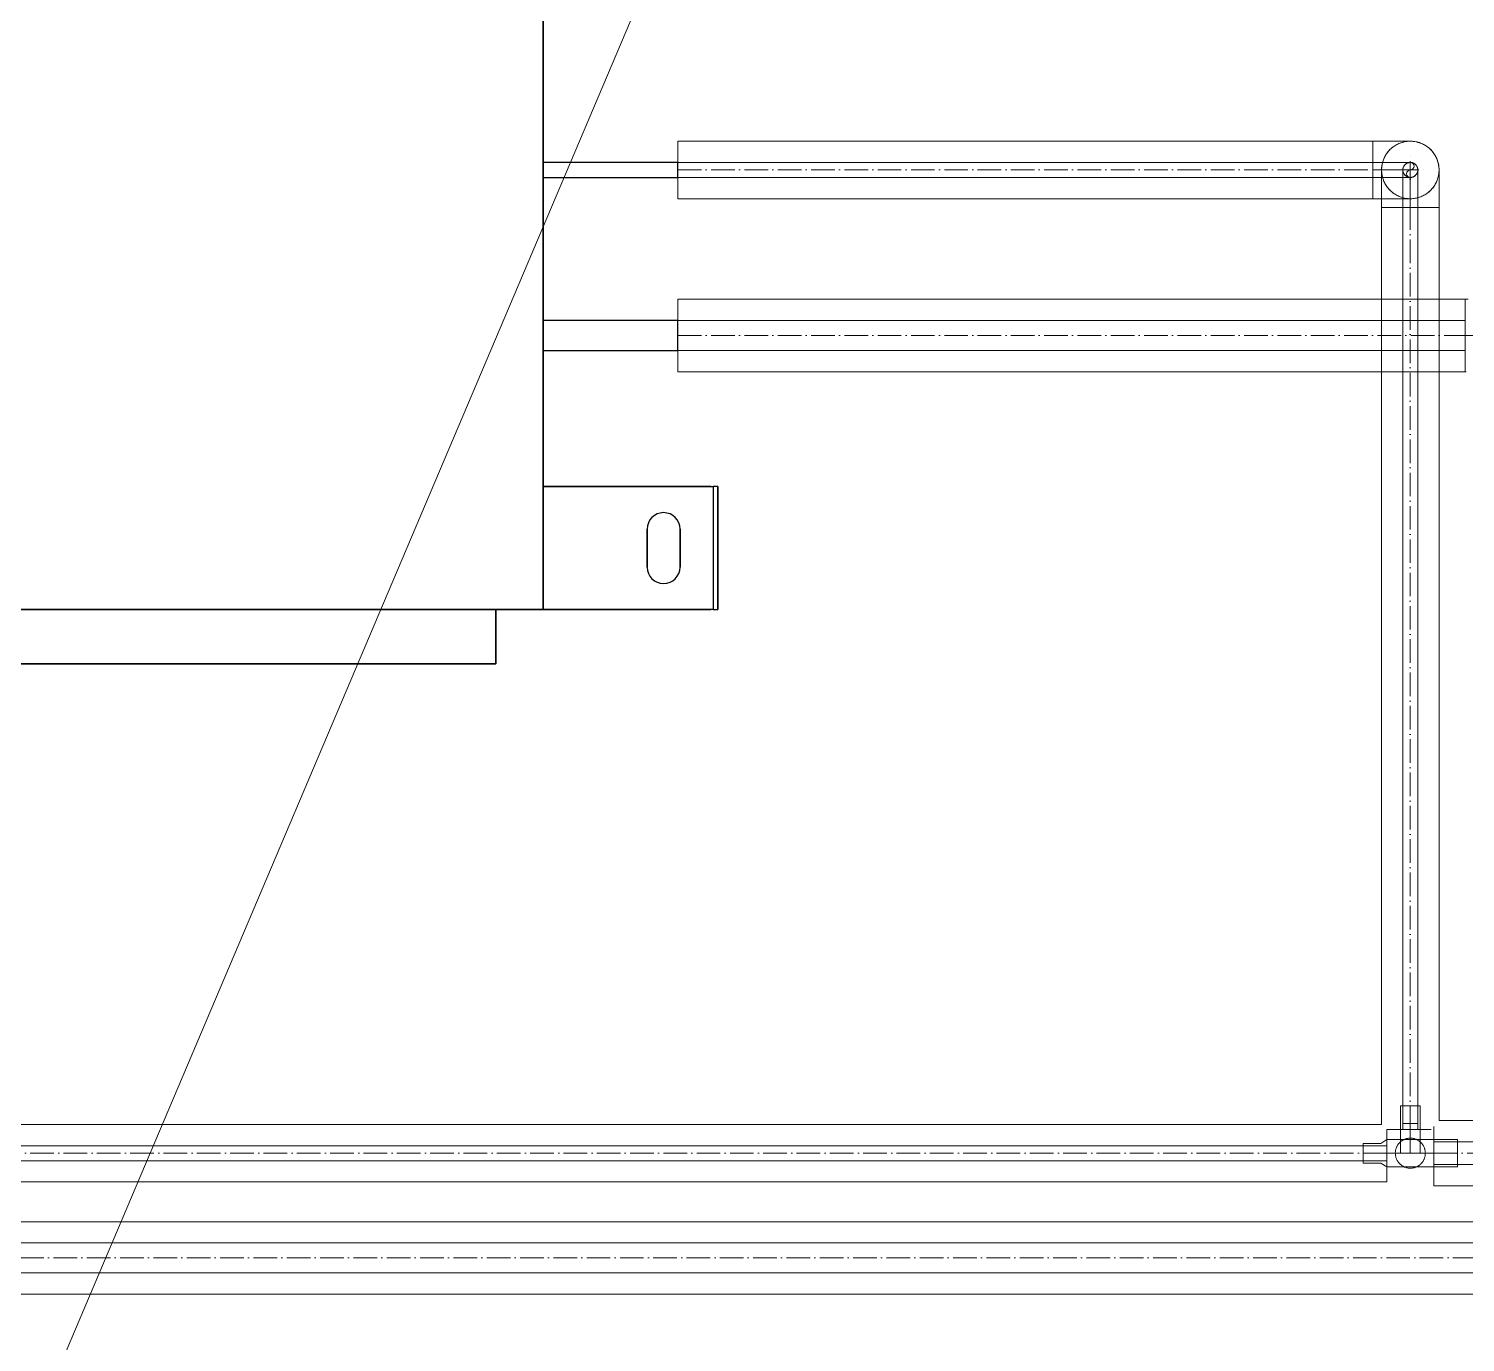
# Model space of a CAD drawing. Header units: millimetres. Extents: x -88595 to 880822, y -1054509 to -148035.
# Drawn here: x 166207 to 166815, y -245319 to -244763 of the extents above; entities that cross this region are included whole.
import ezdxf

# ---------------------------------------------------------------- set-up
doc = ezdxf.new("R2010")
doc.units = ezdxf.units.MM
doc.linetypes.add('$0$ADSK_Осевая', pattern=[14, 10, -2, 0, -2])
for name, color, linetype, lineweight in [('Аннотация', 7, 'Continuous', 20), ('Изоляция', 7, 'Continuous', 18), ('Оборудование', 7, 'Continuous', 18), ('Трубопровод', 7, 'Continuous', 18), ('Трубопроводы', 7, 'Continuous', 18)]:
    doc.layers.add(name, color=color, linetype=linetype, lineweight=lineweight)

# ---------------------------------------------------------------- blocks, each defined once
blk = doc.blocks.new('$0$ADSK_Канальный блок кондиционера1 - AD182MJERAB-3267445-В_Координация_1 этаж ОВ3')
at = {"layer": 'Оборудование', "color": 150, "lineweight": 30, "true_color": 0x0080ff}
for p, q in [((525, -697), (525, 0)), ((525, 0), (525, -697)), ((582, -507.825), (525, -507.825)), ((525, -507.825), (525, -514.175)), ((525, -507.825), (525, -514.175)), ((582, -514.175), (582, -507.825)), ((582, -514.175), (582, -507.825)), ((525, -514.175), (582, -514.175)), ((582, -574.65), (525, -574.65)), ((525, -574.65), (525, -587.35)), ((525, -574.65), (525, -587.35)), ((582, -587.35), (582, -574.65)), ((582, -587.35), (582, -574.65)), ((525, -587.35), (582, -587.35)), ((525, -645), (597, -645)), ((596, -645), (525, -645)), ((525, -645), (525, -697)), ((525, -697), (525, -645)), ((596, -645), (597, -645)), ((599, -645), (597, -645)), ((599, -645), (597, -645)), ((597, -645), (597, -697)), ((599, -697), (599, -645)), ((599, -645), (599, -697)), ((569, -663), (569, -679)), ((569, -679), (569, -663)), ((583, -679), (583, -663)), ((583, -663), (583, -679)), ((505, -697), (-555, -697)), ((-555, -697), (505, -697)), ((525, -697), (-525, -697)), ((-525, -697), (525, -697)), ((505, -720), (505, -697)), ((505, -697), (505, -720)), ((525, -697), (596, -697)), ((597, -697), (525, -697)), ((597, -697), (596, -697)), ((597, -697), (599, -697)), ((597, -697), (599, -697)), ((505, -720), (-555, -720)), ((-555, -720), (505, -720))]:
    blk.add_line(p, q, dxfattribs=at)
for centre, start, end in [((576, -663), 0, 180), ((576, -663), 0, 180), ((576, -679), 180, 0), ((576, -679), 180, 0)]:
    blk.add_arc(centre, 7, start, end, dxfattribs=at)
blk = doc.blocks.new('$0$ADSK_МедьПайка_Отвод-гнутая труба - Отвод _гнутая труба_-94627-В_Координация_1 этаж ОВ3')
at = {"layer": 'Трубопроводы', "color": 190, "true_color": 0x8000ff}
for p, q in [((-16488.73, 18357.41), (-16488.73, 18354.23)), ((-16488.73, 18354.23), (-16488.73, 18351.06))]:
    blk.add_line(p, q, dxfattribs=at)
at = {"layer": 'Трубопроводы', "color": 190, "true_color": 0x8000ff, "flags": 128}
for points in [[(-16488.73, 18357.41), (-16488.09, 18357.41), (-16487.46, 18357.41), (-16486.83, 18357.41), (-16486.2, 18357.41), (-16485.57, 18357.41), (-16484.95, 18357.41), (-16484.34, 18357.41), (-16483.73, 18357.41), (-16483.13, 18357.41), (-16482.54, 18357.41), (-16481.96, 18357.41), (-16481.39, 18357.41), (-16480.84, 18357.41), (-16480.29, 18357.41), (-16479.76, 18357.41), (-16479.25, 18357.41), (-16478.74, 18357.41), (-16478.26, 18357.41), (-16477.79, 18357.41), (-16477.34, 18357.41), (-16476.9, 18357.41), (-16476.49, 18357.41), (-16476.1, 18357.41), (-16475.72, 18357.41), (-16475.37, 18357.41), (-16475.03, 18357.41), (-16474.72, 18357.41), (-16474.44, 18357.41), (-16474.17, 18357.41), (-16473.93, 18357.41), (-16473.71, 18357.41), (-16473.52, 18357.41), (-16473.35, 18357.41), (-16473.2, 18357.41), (-16473.08, 18357.41), (-16472.99, 18357.41), (-16472.92, 18357.41), (-16472.87, 18357.41), (-16472.85, 18357.41)], [(-16476.03, 18354.23), (-16476.02, 18354.36), (-16476.02, 18354.49), (-16476, 18354.61), (-16475.99, 18354.74), (-16475.96, 18354.86), (-16475.93, 18354.99), (-16475.9, 18355.11), (-16475.86, 18355.23), (-16475.82, 18355.35), (-16475.77, 18355.47), (-16475.72, 18355.59), (-16475.67, 18355.7), (-16475.61, 18355.81), (-16475.54, 18355.92), (-16475.47, 18356.03), (-16475.4, 18356.13), (-16475.32, 18356.23), (-16475.24, 18356.33), (-16475.15, 18356.42), (-16475.06, 18356.51), (-16474.97, 18356.6), (-16474.87, 18356.68), (-16474.77, 18356.76), (-16474.67, 18356.83), (-16474.57, 18356.9), (-16474.46, 18356.97), (-16474.35, 18357.03), (-16474.23, 18357.09), (-16474.12, 18357.14), (-16474, 18357.19), (-16473.88, 18357.24), (-16473.76, 18357.27), (-16473.64, 18357.31), (-16473.51, 18357.34), (-16473.39, 18357.36), (-16473.26, 18357.38), (-16473.14, 18357.39), (-16473.01, 18357.4), (-16472.88, 18357.41), (-16472.85, 18357.41)], [(-16472.85, 18351.06), (-16472.98, 18351.06), (-16473.1, 18351.07), (-16473.23, 18351.08), (-16473.36, 18351.1), (-16473.48, 18351.12), (-16473.61, 18351.15), (-16473.73, 18351.18), (-16473.85, 18351.22), (-16473.97, 18351.26), (-16474.09, 18351.31), (-16474.2, 18351.36), (-16474.32, 18351.42), (-16474.43, 18351.48), (-16474.54, 18351.54), (-16474.64, 18351.61), (-16474.75, 18351.69), (-16474.85, 18351.76), (-16474.94, 18351.85), (-16475.04, 18351.93), (-16475.13, 18352.02), (-16475.21, 18352.11), (-16475.3, 18352.21), (-16475.38, 18352.31), (-16475.45, 18352.41), (-16475.52, 18352.52), (-16475.59, 18352.63), (-16475.65, 18352.74), (-16475.71, 18352.85), (-16475.76, 18352.96), (-16475.81, 18353.08), (-16475.85, 18353.2), (-16475.89, 18353.32), (-16475.93, 18353.44), (-16475.96, 18353.57), (-16475.98, 18353.69), (-16476, 18353.82), (-16476.01, 18353.94), (-16476.02, 18354.07), (-16476.03, 18354.2), (-16476.03, 18354.23)], [(-16472.85, 18357.41), (-16472.72, 18357.41), (-16472.6, 18357.4), (-16472.47, 18357.38), (-16472.34, 18357.37), (-16472.22, 18357.34), (-16472.1, 18357.32), (-16471.97, 18357.28), (-16471.85, 18357.25), (-16471.73, 18357.2), (-16471.61, 18357.16), (-16471.5, 18357.11), (-16471.38, 18357.05), (-16471.27, 18356.99), (-16471.16, 18356.92), (-16471.06, 18356.85), (-16470.95, 18356.78), (-16470.85, 18356.7), (-16470.76, 18356.62), (-16470.66, 18356.53), (-16470.57, 18356.44), (-16470.49, 18356.35), (-16470.4, 18356.26), (-16470.32, 18356.16), (-16470.25, 18356.05), (-16470.18, 18355.95), (-16470.11, 18355.84), (-16470.05, 18355.73), (-16469.99, 18355.62), (-16469.94, 18355.5), (-16469.89, 18355.38), (-16469.85, 18355.26), (-16469.81, 18355.14), (-16469.77, 18355.02), (-16469.75, 18354.9), (-16469.72, 18354.77), (-16469.7, 18354.65), (-16469.69, 18354.52), (-16469.68, 18354.39), (-16469.68, 18354.27), (-16469.68, 18354.23)], [(-16469.68, 18354.23), (-16469.68, 18354.11), (-16469.69, 18353.98), (-16469.7, 18353.85), (-16469.72, 18353.73), (-16469.74, 18353.6), (-16469.77, 18353.48), (-16469.8, 18353.36), (-16469.84, 18353.23), (-16469.88, 18353.11), (-16469.93, 18353), (-16469.98, 18352.88), (-16470.03, 18352.77), (-16470.1, 18352.66), (-16470.16, 18352.55), (-16470.23, 18352.44), (-16470.3, 18352.34), (-16470.38, 18352.24), (-16470.46, 18352.14), (-16470.55, 18352.05), (-16470.64, 18351.96), (-16470.73, 18351.87), (-16470.83, 18351.79), (-16470.93, 18351.71), (-16471.03, 18351.63), (-16471.14, 18351.56), (-16471.24, 18351.49), (-16471.35, 18351.43), (-16471.47, 18351.38), (-16471.58, 18351.32), (-16471.7, 18351.27), (-16471.82, 18351.23), (-16471.94, 18351.19), (-16472.06, 18351.16), (-16472.19, 18351.13), (-16472.31, 18351.1), (-16472.44, 18351.08), (-16472.56, 18351.07), (-16472.69, 18351.06), (-16472.82, 18351.06), (-16472.85, 18351.06)], [(-16472.85, 18351.06), (-16472.86, 18351.06), (-16472.9, 18351.06), (-16472.96, 18351.06), (-16473.05, 18351.06), (-16473.17, 18351.06), (-16473.31, 18351.06), (-16473.47, 18351.06), (-16473.66, 18351.06), (-16473.87, 18351.06), (-16474.1, 18351.06), (-16474.36, 18351.06), (-16474.64, 18351.06), (-16474.95, 18351.06), (-16475.28, 18351.06), (-16475.62, 18351.06), (-16475.99, 18351.06), (-16476.38, 18351.06), (-16476.79, 18351.06), (-16477.22, 18351.06), (-16477.67, 18351.06), (-16478.13, 18351.06), (-16478.61, 18351.06), (-16479.11, 18351.06), (-16479.62, 18351.06), (-16480.15, 18351.06), (-16480.69, 18351.06), (-16481.24, 18351.06), (-16481.81, 18351.06), (-16482.39, 18351.06), (-16482.97, 18351.06), (-16483.57, 18351.06), (-16484.17, 18351.06), (-16484.79, 18351.06), (-16485.4, 18351.06), (-16486.03, 18351.06), (-16486.66, 18351.06), (-16487.29, 18351.06), (-16487.92, 18351.06), (-16488.55, 18351.06), (-16488.73, 18351.06)]]:
    blk.add_lwpolyline(points, dxfattribs=at)
at = {"layer": 'Трубопроводы', "color": 190, "true_color": 0x8000ff}
for radius, start, end in [(3.18, 0, 180), (3.17, 180, 0)]:
    blk.add_arc((-16472.85, 18354.23), radius, start, end, dxfattribs=at)
blk = doc.blocks.new('$0$ADSK_МедьПайка_Отвод-гнутая труба - Отвод _гнутая труба_-V37-В_Координация_1 этаж ОВ3')
at = {"layer": 'Трубопроводы', "color": 190, "true_color": 0x8000ff}
for p, q in [((-4816.03, 18338.36), (-4812.85, 18338.36)), ((-4812.85, 18338.36), (-4809.68, 18338.36))]:
    blk.add_line(p, q, dxfattribs=at)
at = {"layer": 'Трубопроводы', "color": 190, "true_color": 0x8000ff, "flags": 128}
for points in [[(-4816.03, 18354.23), (-4816.03, 18354.22), (-4816.03, 18354.18), (-4816.03, 18354.12), (-4816.03, 18354.03), (-4816.03, 18353.92), (-4816.03, 18353.78), (-4816.03, 18353.61), (-4816.03, 18353.43), (-4816.03, 18353.22), (-4816.03, 18352.98), (-4816.03, 18352.72), (-4816.03, 18352.44), (-4816.03, 18352.13), (-4816.03, 18351.81), (-4816.03, 18351.46), (-4816.03, 18351.09), (-4816.03, 18350.7), (-4816.03, 18350.29), (-4816.03, 18349.86), (-4816.03, 18349.42), (-4816.03, 18348.95), (-4816.03, 18348.47), (-4816.03, 18347.98), (-4816.03, 18347.46), (-4816.03, 18346.94), (-4816.03, 18346.39), (-4816.03, 18345.84), (-4816.03, 18345.27), (-4816.03, 18344.7), (-4816.03, 18344.11), (-4816.03, 18343.51), (-4816.03, 18342.91), (-4816.03, 18342.3), (-4816.03, 18341.68), (-4816.03, 18341.06), (-4816.03, 18340.43), (-4816.03, 18339.8), (-4816.03, 18339.16), (-4816.03, 18338.53), (-4816.03, 18338.36)], [(-4809.68, 18338.36), (-4809.68, 18338.99), (-4809.68, 18339.63), (-4809.68, 18340.26), (-4809.68, 18340.89), (-4809.68, 18341.51), (-4809.68, 18342.13), (-4809.68, 18342.74), (-4809.68, 18343.35), (-4809.68, 18343.95), (-4809.68, 18344.54), (-4809.68, 18345.12), (-4809.68, 18345.69), (-4809.68, 18346.25), (-4809.68, 18346.79), (-4809.68, 18347.32), (-4809.68, 18347.84), (-4809.68, 18348.34), (-4809.68, 18348.83), (-4809.68, 18349.29), (-4809.68, 18349.75), (-4809.68, 18350.18), (-4809.68, 18350.59), (-4809.68, 18350.99), (-4809.68, 18351.36), (-4809.68, 18351.72), (-4809.68, 18352.05), (-4809.68, 18352.36), (-4809.68, 18352.65), (-4809.68, 18352.91), (-4809.68, 18353.15), (-4809.68, 18353.37), (-4809.68, 18353.57), (-4809.68, 18353.74), (-4809.68, 18353.88), (-4809.68, 18354), (-4809.68, 18354.1), (-4809.68, 18354.17), (-4809.68, 18354.21), (-4809.68, 18354.23)]]:
    blk.add_lwpolyline(points, dxfattribs=at)
at = {"layer": 'Трубопроводы', "color": 190, "true_color": 0x8000ff}
for radius, start, end in [(3.17, 90, 270), (3.18, 270, 90)]:
    blk.add_arc((-4812.85, 18354.23), radius, start, end, dxfattribs=at)

msp = doc.modelspace()

# ---------------------------------------------------------------- linework, layer by layer
at = {"layer": 'Аннотация'}
msp.add_line((166488.59, -244695.59), (165928.74, -246015.26), dxfattribs=at)
at = {"layer": 'Изоляция', "color": 190, "true_color": 0x8000ff}
for p, q in [((166775.5, -244810.79), (166481.38, -244810.79)), ((166481.38, -244810.79), (166481.38, -244835.14)), ((166775.5, -244835.14), (166775.5, -244810.79)), ((166481.38, -244835.14), (166775.5, -244835.14)), ((166779.2, -244838.84), (166779.2, -245226.79)), ((166803.55, -244838.84), (166779.2, -244838.84)), ((166803.55, -245225.2), (166803.55, -244838.84)), ((166779.2, -245226.79), (163322.25, -245226.79)), ((170974.2, -245225.2), (166803.55, -245225.2)), ((166781.38, -245228.96), (166800.23, -245228.96)), ((166781.38, -245251.14), (166781.38, -245228.96)), ((166801.38, -245227.66), (166801.38, -245252.72)), ((163322.25, -245251.14), (166781.38, -245251.14)), ((166801.38, -245252.72), (170982.38, -245252.72))]:
    msp.add_line(p, q, dxfattribs=at)
at = {"layer": 'Изоляция', "color": 134, "true_color": 0x00a6a6}
for p, q in [((166814.63, -244877.62), (166481.38, -244877.62)), ((166481.38, -244877.62), (166481.38, -244908.32)), ((166814.63, -244908.32), (166814.63, -244877.62)), ((166481.38, -244908.32), (166814.63, -244908.32)), ((166831.03, -245267.95), (163383.13, -245267.95)), ((163383.13, -245298.65), (166832.38, -245298.65))]:
    msp.add_line(p, q, dxfattribs=at)
at = {"layer": 'Изоляция', "color": 190, "true_color": 0x8000ff, "flags": 128}
for points in [[(166775.5, -244810.79), (166776.14, -244810.79), (166776.77, -244810.79), (166777.4, -244810.79), (166778.03, -244810.79), (166778.66, -244810.79), (166779.28, -244810.79), (166779.89, -244810.79), (166780.5, -244810.79), (166781.1, -244810.79), (166781.69, -244810.79), (166782.27, -244810.79), (166782.83, -244810.79), (166783.39, -244810.79), (166783.94, -244810.79), (166784.47, -244810.79), (166784.98, -244810.79), (166785.49, -244810.79), (166785.97, -244810.79), (166786.44, -244810.79), (166786.89, -244810.79), (166787.32, -244810.79), (166787.74, -244810.79), (166788.13, -244810.79), (166788.51, -244810.79), (166788.86, -244810.79), (166789.19, -244810.79), (166789.5, -244810.79), (166789.79, -244810.79), (166790.06, -244810.79), (166790.3, -244810.79), (166790.52, -244810.79), (166790.71, -244810.79), (166790.88, -244810.79), (166791.03, -244810.79), (166791.15, -244810.79), (166791.24, -244810.79), (166791.31, -244810.79), (166791.36, -244810.79), (166791.38, -244810.79)], [(166779.2, -244822.97), (166779.21, -244822.48), (166779.24, -244821.99), (166779.29, -244821.51), (166779.36, -244821.03), (166779.45, -244820.55), (166779.55, -244820.07), (166779.68, -244819.6), (166779.82, -244819.14), (166779.98, -244818.68), (166780.16, -244818.23), (166780.36, -244817.78), (166780.58, -244817.35), (166780.81, -244816.92), (166781.06, -244816.5), (166781.33, -244816.09), (166781.61, -244815.7), (166781.91, -244815.31), (166782.23, -244814.94), (166782.55, -244814.58), (166782.9, -244814.23), (166783.25, -244813.9), (166783.62, -244813.58), (166784, -244813.28), (166784.4, -244812.99), (166784.8, -244812.72), (166785.22, -244812.47), (166785.64, -244812.23), (166786.07, -244812.01), (166786.52, -244811.81), (166786.97, -244811.62), (166787.42, -244811.45), (166787.89, -244811.3), (166788.36, -244811.17), (166788.83, -244811.06), (166789.31, -244810.97), (166789.79, -244810.9), (166790.27, -244810.84), (166790.76, -244810.81), (166791.25, -244810.79), (166791.38, -244810.79)], [(166791.38, -244810.79), (166791.87, -244810.8), (166792.35, -244810.83), (166792.84, -244810.88), (166793.32, -244810.95), (166793.8, -244811.04), (166794.27, -244811.14), (166794.74, -244811.27), (166795.21, -244811.41), (166795.67, -244811.57), (166796.12, -244811.75), (166796.56, -244811.95), (166797, -244812.17), (166797.43, -244812.4), (166797.85, -244812.65), (166798.25, -244812.92), (166798.65, -244813.2), (166799.03, -244813.5), (166799.41, -244813.81), (166799.77, -244814.14), (166800.11, -244814.49), (166800.44, -244814.84), (166800.76, -244815.21), (166801.06, -244815.59), (166801.35, -244815.99), (166801.62, -244816.39), (166801.88, -244816.8), (166802.12, -244817.23), (166802.34, -244817.66), (166802.54, -244818.11), (166802.73, -244818.56), (166802.89, -244819.01), (166803.04, -244819.48), (166803.17, -244819.95), (166803.28, -244820.42), (166803.38, -244820.9), (166803.45, -244821.38), (166803.5, -244821.86), (166803.54, -244822.35), (166803.55, -244822.84), (166803.55, -244822.97)], [(166791.38, -244835.14), (166790.89, -244835.13), (166790.41, -244835.1), (166789.92, -244835.06), (166789.44, -244834.99), (166788.96, -244834.9), (166788.48, -244834.79), (166788.01, -244834.67), (166787.55, -244834.52), (166787.09, -244834.36), (166786.64, -244834.18), (166786.19, -244833.98), (166785.76, -244833.77), (166785.33, -244833.53), (166784.91, -244833.28), (166784.5, -244833.02), (166784.11, -244832.73), (166783.72, -244832.43), (166783.35, -244832.12), (166782.99, -244831.79), (166782.64, -244831.45), (166782.31, -244831.09), (166781.99, -244830.73), (166781.69, -244830.34), (166781.4, -244829.95), (166781.13, -244829.55), (166780.88, -244829.13), (166780.64, -244828.71), (166780.42, -244828.27), (166780.22, -244827.83), (166780.03, -244827.38), (166779.86, -244826.92), (166779.71, -244826.46), (166779.58, -244825.99), (166779.47, -244825.52), (166779.38, -244825.04), (166779.31, -244824.56), (166779.25, -244824.07), (166779.22, -244823.59), (166779.2, -244823.1), (166779.2, -244822.97)], [(166779.2, -244822.97), (166779.2, -244822.98), (166779.2, -244823.02), (166779.2, -244823.08), (166779.2, -244823.17), (166779.2, -244823.28), (166779.2, -244823.42), (166779.2, -244823.59), (166779.2, -244823.77), (166779.2, -244823.99), (166779.2, -244824.22), (166779.2, -244824.48), (166779.2, -244824.76), (166779.2, -244825.07), (166779.2, -244825.39), (166779.2, -244825.74), (166779.2, -244826.11), (166779.2, -244826.5), (166779.2, -244826.91), (166779.2, -244827.34), (166779.2, -244827.78), (166779.2, -244828.25), (166779.2, -244828.73), (166779.2, -244829.23), (166779.2, -244829.74), (166779.2, -244830.27), (166779.2, -244830.81), (166779.2, -244831.36), (166779.2, -244831.93), (166779.2, -244832.5), (166779.2, -244833.09), (166779.2, -244833.69), (166779.2, -244834.29), (166779.2, -244834.9), (166779.2, -244835.52), (166779.2, -244836.14), (166779.2, -244836.77), (166779.2, -244837.4), (166779.2, -244838.04), (166779.2, -244838.67), (166779.2, -244838.84)], [(166803.55, -244822.97), (166803.54, -244823.45), (166803.51, -244823.94), (166803.47, -244824.43), (166803.4, -244824.91), (166803.31, -244825.39), (166803.2, -244825.86), (166803.08, -244826.33), (166802.94, -244826.8), (166802.77, -244827.26), (166802.59, -244827.71), (166802.39, -244828.15), (166802.18, -244828.59), (166801.94, -244829.02), (166801.69, -244829.44), (166801.43, -244829.84), (166801.14, -244830.24), (166800.85, -244830.62), (166800.53, -244831), (166800.2, -244831.36), (166799.86, -244831.7), (166799.5, -244832.03), (166799.14, -244832.35), (166798.75, -244832.65), (166798.36, -244832.94), (166797.96, -244833.21), (166797.54, -244833.47), (166797.12, -244833.71), (166796.68, -244833.93), (166796.24, -244834.13), (166795.79, -244834.32), (166795.33, -244834.48), (166794.87, -244834.63), (166794.4, -244834.76), (166793.93, -244834.87), (166793.45, -244834.97), (166792.97, -244835.04), (166792.48, -244835.09), (166792, -244835.13), (166791.51, -244835.14), (166791.38, -244835.14)], [(166803.55, -244838.84), (166803.55, -244838.21), (166803.55, -244837.57), (166803.55, -244836.94), (166803.55, -244836.31), (166803.55, -244835.69), (166803.55, -244835.07), (166803.55, -244834.46), (166803.55, -244833.85), (166803.55, -244833.25), (166803.55, -244832.66), (166803.55, -244832.08), (166803.55, -244831.51), (166803.55, -244830.95), (166803.55, -244830.41), (166803.55, -244829.88), (166803.55, -244829.36), (166803.55, -244828.86), (166803.55, -244828.38), (166803.55, -244827.91), (166803.55, -244827.45), (166803.55, -244827.02), (166803.55, -244826.61), (166803.55, -244826.21), (166803.55, -244825.84), (166803.55, -244825.48), (166803.55, -244825.15), (166803.55, -244824.84), (166803.55, -244824.55), (166803.55, -244824.29), (166803.55, -244824.05), (166803.55, -244823.83), (166803.55, -244823.63), (166803.55, -244823.46), (166803.55, -244823.32), (166803.55, -244823.2), (166803.55, -244823.1), (166803.55, -244823.03), (166803.55, -244822.99), (166803.55, -244822.97)], [(166791.38, -244835.14), (166791.37, -244835.14), (166791.33, -244835.14), (166791.26, -244835.14), (166791.18, -244835.14), (166791.06, -244835.14), (166790.92, -244835.14), (166790.76, -244835.14), (166790.57, -244835.14), (166790.36, -244835.14), (166790.13, -244835.14), (166789.87, -244835.14), (166789.58, -244835.14), (166789.28, -244835.14), (166788.95, -244835.14), (166788.61, -244835.14), (166788.24, -244835.14), (166787.85, -244835.14), (166787.44, -244835.14), (166787.01, -244835.14), (166786.56, -244835.14), (166786.1, -244835.14), (166785.62, -244835.14), (166785.12, -244835.14), (166784.61, -244835.14), (166784.08, -244835.14), (166783.54, -244835.14), (166782.99, -244835.14), (166782.42, -244835.14), (166781.84, -244835.14), (166781.26, -244835.14), (166780.66, -244835.14), (166780.05, -244835.14), (166779.44, -244835.14), (166778.83, -244835.14), (166778.2, -244835.14), (166777.57, -244835.14), (166776.94, -244835.14), (166776.31, -244835.14), (166775.67, -244835.14), (166775.5, -244835.14)]]:
    msp.add_lwpolyline(points, dxfattribs=at)
at = {"layer": 'Изоляция', "color": 134, "true_color": 0x00a6a6, "flags": 128}
for points in [[(166814.63, -244877.62), (166815.9, -244877.62)], [(166814.97, -244908.32), (166814.63, -244908.32)]]:
    msp.add_lwpolyline(points, dxfattribs=at)
at = {"layer": 'Изоляция', "color": 190, "true_color": 0x8000ff}
for start, end in [(90, 180), (90, 180), (90, 180), (90, 180), (0, 90), (0, 90), (0, 90), (0, 90), (180, 270), (180, 270), (180, 270), (180, 270), (270, 0), (270, 0), (270, 0), (270, 0)]:
    msp.add_arc((166791.38, -244822.97), 12.17, start, end, dxfattribs=at)
at = {"layer": 'Трубопровод', "color": 190, "true_color": 0x8000ff}
for p, q in [((166775.5, -244819.79), (166481.38, -244819.79)), ((166481.38, -244826.14), (166775.5, -244826.14)), ((166788.2, -244838.84), (166788.2, -245228.96)), ((166794.55, -245228.96), (166794.55, -244838.84)), ((166781.38, -245235.79), (163322.25, -245235.79)), ((170982.38, -245234.2), (166801.38, -245234.2)), ((163322.25, -245242.14), (166781.38, -245242.14)), ((166801.38, -245243.72), (170982.38, -245243.72))]:
    msp.add_line(p, q, dxfattribs=at)
at = {"layer": 'Трубопровод', "color": 190, "linetype": '$0$ADSK_Осевая', "true_color": 0x8000ff}
for p, q in [((166791.38, -244829.32), (166791.38, -244816.62)), ((166481.38, -244822.97), (166775.5, -244822.97)), ((166481.38, -244822.97), (166775.5, -244822.97)), ((166785.03, -244822.97), (166797.73, -244822.97)), ((166791.38, -245228.96), (166791.38, -244838.84)), ((166791.38, -245228.96), (166791.38, -244838.84)), ((166781.38, -245238.96), (163322.25, -245238.96)), ((166781.38, -245238.96), (163322.25, -245238.96)), ((166801.38, -245238.96), (170982.38, -245238.96)), ((166801.38, -245238.96), (170982.38, -245238.96))]:
    msp.add_line(p, q, dxfattribs=at)
at = {"layer": 'Трубопровод', "color": 134, "true_color": 0x00a6a6}
for p, q in [((166814.63, -244886.62), (166481.38, -244886.62)), ((166481.38, -244899.32), (166814.63, -244899.32)), ((166832.38, -245276.95), (163383.13, -245276.95)), ((163383.13, -245289.65), (166832.38, -245289.65))]:
    msp.add_line(p, q, dxfattribs=at)
at = {"layer": 'Трубопровод', "color": 134, "linetype": '$0$ADSK_Осевая', "true_color": 0x00a6a6}
for p, q in [((166481.38, -244892.97), (166814.63, -244892.97)), ((166481.38, -244892.97), (166814.63, -244892.97)), ((163383.13, -245283.3), (166832.38, -245283.3)), ((163383.13, -245283.3), (166832.38, -245283.3))]:
    msp.add_line(p, q, dxfattribs=at)
at = {"layer": 'Трубопровод', "color": 190, "true_color": 0x8000ff}
for centre, radius, start, end in [((166791.38, -244822.97), 3.17, 0, 180), ((166791.38, -244821.38), 1.59, 270, 90), ((166791.38, -244822.97), 3.17, 180, 0), ((166791.38, -244824.56), 1.59, 90, 270)]:
    msp.add_arc(centre, radius, start, end, dxfattribs=at)
at = {"layer": 'Трубопроводы', "color": 190, "linetype": '$0$ADSK_Осевая', "true_color": 0x8000ff}
for p, q in [((166775.5, -244822.97), (166791.38, -244822.97)), ((166791.38, -244838.84), (166791.38, -244822.97)), ((166791.38, -245228.96), (166791.38, -245238.96)), ((166801.38, -245238.96), (166781.38, -245238.96))]:
    msp.add_line(p, q, dxfattribs=at)
at = {"layer": 'Трубопроводы', "color": 134, "linetype": '$0$ADSK_Осевая', "true_color": 0x00a6a6}
msp.add_line((166814.63, -244892.97), (166846.38, -244892.97), dxfattribs=at)
at = {"layer": 'Трубопроводы', "color": 190, "true_color": 0x8000ff}
for p, q in [((166787.21, -245218.96), (166787.21, -245228.96)), ((166795.54, -245218.96), (166787.21, -245218.96)), ((166795.54, -245218.96), (166787.21, -245218.96)), ((166788.2, -245218.96), (166788.2, -245226.46)), ((166788.2, -245218.96), (166794.55, -245218.96)), ((166788.2, -245218.96), (166794.55, -245218.96)), ((166794.55, -245226.46), (166794.55, -245218.96)), ((166795.54, -245228.96), (166795.54, -245218.96)), ((166794.55, -245226.46), (166788.2, -245226.46)), ((166794.55, -245226.46), (166788.2, -245226.46)), ((166781.38, -245233.21), (166778.88, -245234.8)), ((166801.38, -245233.21), (166781.38, -245233.21)), ((166781.38, -245233.21), (166781.38, -245244.71)), ((166781.38, -245233.21), (166781.38, -245244.71)), ((166787.21, -245228.96), (166787.21, -245238.96)), ((166795.54, -245228.96), (166787.21, -245228.96)), ((166795.54, -245228.96), (166787.21, -245228.96)), ((166787.21, -245228.96), (166795.54, -245228.96)), ((166787.21, -245228.96), (166795.54, -245228.96)), ((166795.54, -245238.96), (166795.54, -245228.96)), ((166803.88, -245233.21), (166801.38, -245233.21)), ((166801.38, -245233.21), (166801.38, -245244.71)), ((166801.38, -245233.21), (166801.38, -245244.71)), ((166801.38, -245244.71), (166801.38, -245233.21)), ((166801.38, -245244.71), (166801.38, -245233.21)), ((166811.38, -245233.21), (166803.88, -245233.21)), ((166811.38, -245244.71), (166811.38, -245233.21)), ((166811.38, -245244.71), (166811.38, -245233.21)), ((166778.88, -245234.8), (166771.38, -245234.8)), ((166771.38, -245234.8), (166771.38, -245243.13)), ((166771.38, -245234.8), (166771.38, -245243.13)), ((166778.88, -245235.79), (166771.38, -245235.79)), ((166771.38, -245242.14), (166771.38, -245235.79)), ((166771.38, -245242.14), (166771.38, -245235.79)), ((166781.38, -245235.79), (166778.88, -245235.79)), ((166781.38, -245235.79), (166781.38, -245242.14)), ((166781.38, -245235.79), (166781.38, -245242.14)), ((166797.73, -245238.96), (166785.03, -245238.96)), ((166797.73, -245238.96), (166785.03, -245238.96)), ((166787.21, -245238.96), (166795.54, -245238.96)), ((166787.21, -245238.96), (166795.54, -245238.96)), ((166803.88, -245234.2), (166801.38, -245234.2)), ((166801.38, -245243.72), (166801.38, -245234.2)), ((166801.38, -245243.72), (166801.38, -245234.2)), ((166811.38, -245234.2), (166803.88, -245234.2)), ((166811.38, -245234.2), (166811.38, -245243.72)), ((166811.38, -245234.2), (166811.38, -245243.72)), ((166771.38, -245242.14), (166778.88, -245242.14)), ((166771.38, -245243.13), (166778.88, -245243.13)), ((166778.88, -245242.14), (166781.38, -245242.14)), ((166778.88, -245243.13), (166781.38, -245244.71)), ((166781.38, -245244.71), (166801.38, -245244.71)), ((166801.38, -245243.72), (166803.88, -245243.72)), ((166801.38, -245244.71), (166803.88, -245244.71)), ((166803.88, -245243.72), (166811.38, -245243.72)), ((166803.88, -245244.71), (166811.38, -245244.71))]:
    msp.add_line(p, q, dxfattribs=at)
at = {"layer": 'Трубопроводы', "color": 190, "true_color": 0x8000ff, "flags": 128}
for points in [[(166785.03, -245238.96), (166785.03, -245238.71), (166785.05, -245238.45), (166785.07, -245238.2), (166785.11, -245237.95), (166785.15, -245237.7), (166785.21, -245237.45), (166785.28, -245237.21), (166785.35, -245236.96), (166785.44, -245236.72), (166785.53, -245236.49), (166785.63, -245236.26), (166785.75, -245236.03), (166785.87, -245235.81), (166786, -245235.59), (166786.14, -245235.38), (166786.29, -245235.17), (166786.44, -245234.97), (166786.6, -245234.77), (166786.78, -245234.59), (166786.95, -245234.41), (166787.14, -245234.23), (166787.33, -245234.07), (166787.53, -245233.91), (166787.74, -245233.76), (166787.95, -245233.62), (166788.16, -245233.48), (166788.39, -245233.36), (166788.61, -245233.25), (166788.84, -245233.14), (166789.08, -245233.04), (166789.32, -245232.95), (166789.56, -245232.88), (166789.8, -245232.81), (166790.05, -245232.75), (166790.3, -245232.7), (166790.55, -245232.66), (166790.8, -245232.64), (166791.06, -245232.62), (166791.31, -245232.61), (166791.56, -245232.61), (166791.82, -245232.63), (166792.07, -245232.65), (166792.32, -245232.68), (166792.57, -245232.72), (166792.82, -245232.78), (166793.07, -245232.84), (166793.31, -245232.91), (166793.55, -245232.99), (166793.79, -245233.09), (166794.02, -245233.19), (166794.25, -245233.3), (166794.47, -245233.42), (166794.69, -245233.54), (166794.91, -245233.68), (166795.12, -245233.83), (166795.32, -245233.98), (166795.51, -245234.14), (166795.7, -245234.31), (166795.89, -245234.49), (166796.06, -245234.67), (166796.23, -245234.86), (166796.39, -245235.06), (166796.54, -245235.26), (166796.68, -245235.47), (166796.82, -245235.69), (166796.95, -245235.91), (166797.06, -245236.13), (166797.17, -245236.36), (166797.27, -245236.6), (166797.36, -245236.83), (166797.44, -245237.07), (166797.51, -245237.32), (166797.57, -245237.57), (166797.62, -245237.81), (166797.66, -245238.06), (166797.7, -245238.32), (166797.72, -245238.57), (166797.73, -245238.82), (166797.73, -245238.96)], [(166797.73, -245238.96), (166797.72, -245239.21), (166797.71, -245239.47), (166797.68, -245239.72), (166797.65, -245239.97), (166797.6, -245240.22), (166797.55, -245240.47), (166797.48, -245240.72), (166797.41, -245240.96), (166797.32, -245241.2), (166797.23, -245241.43), (166797.12, -245241.67), (166797.01, -245241.89), (166796.89, -245242.12), (166796.76, -245242.33), (166796.62, -245242.55), (166796.47, -245242.75), (166796.32, -245242.95), (166796.15, -245243.15), (166795.98, -245243.34), (166795.8, -245243.52), (166795.62, -245243.69), (166795.42, -245243.85), (166795.23, -245244.01), (166795.02, -245244.16), (166794.81, -245244.3), (166794.59, -245244.44), (166794.37, -245244.56), (166794.14, -245244.68), (166793.91, -245244.78), (166793.68, -245244.88), (166793.44, -245244.97), (166793.2, -245245.04), (166792.95, -245245.11), (166792.71, -245245.17), (166792.46, -245245.22), (166792.21, -245245.26), (166791.95, -245245.28), (166791.7, -245245.3), (166791.45, -245245.31), (166791.19, -245245.31), (166790.94, -245245.3), (166790.69, -245245.27), (166790.43, -245245.24), (166790.18, -245245.2), (166789.94, -245245.14), (166789.69, -245245.08), (166789.45, -245245.01), (166789.21, -245244.93), (166788.97, -245244.84), (166788.74, -245244.73), (166788.51, -245244.62), (166788.28, -245244.51), (166788.06, -245244.38), (166787.85, -245244.24), (166787.64, -245244.09), (166787.44, -245243.94), (166787.24, -245243.78), (166787.05, -245243.61), (166786.87, -245243.43), (166786.7, -245243.25), (166786.53, -245243.06), (166786.37, -245242.86), (166786.22, -245242.66), (166786.07, -245242.45), (166785.94, -245242.23), (166785.81, -245242.01), (166785.69, -245241.79), (166785.58, -245241.56), (166785.49, -245241.33), (166785.4, -245241.09), (166785.31, -245240.85), (166785.24, -245240.6), (166785.18, -245240.36), (166785.13, -245240.11), (166785.09, -245239.86), (166785.06, -245239.6), (166785.04, -245239.35), (166785.03, -245239.1), (166785.03, -245238.96)]]:
    msp.add_lwpolyline(points, dxfattribs=at)

# ---------------------------------------------------------------- block references
at = {"layer": 'Оборудование', "color": 150, "lineweight": 30, "true_color": 0x0080ff}
msp.add_blockref('$0$ADSK_Канальный блок кондиционера1 - AD182MJERAB-3267445-В_Координация_1 этаж ОВ3', (165899.38, -244311.97), dxfattribs=at)
at = {"layer": 'Трубопроводы', "color": 190, "true_color": 0x8000ff}
for name, p in [('$0$ADSK_МедьПайка_Отвод-гнутая труба - Отвод _гнутая труба_-94627-В_Координация_1 этаж ОВ3', (183264.23, -263177.2)), ('$0$ADSK_МедьПайка_Отвод-гнутая труба - Отвод _гнутая труба_-V37-В_Координация_1 этаж ОВ3', (171604.23, -263177.2))]:
    msp.add_blockref(name, p, dxfattribs=at)

doc.saveas('drawing.dxf')
